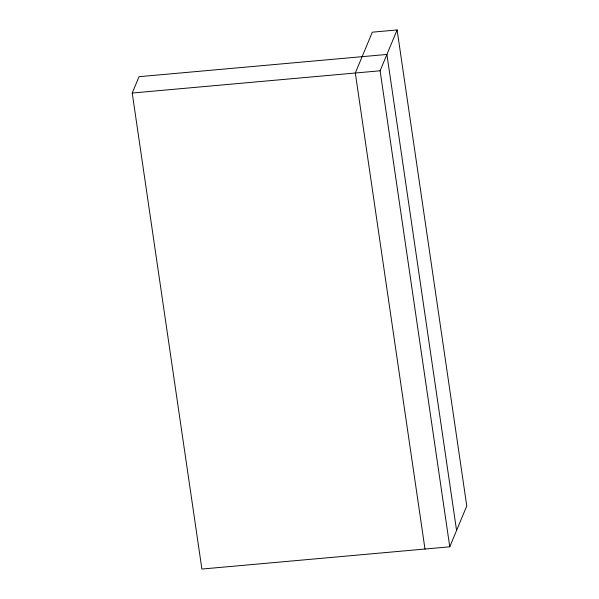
<?xml version="1.0" encoding="UTF-8"?>
<svg xmlns="http://www.w3.org/2000/svg" width="599" height="599" viewBox="0 0 599 599"><rect width="100%" height="100%" fill="white"/><g stroke="black" fill="none" stroke-linecap="round" stroke-linejoin="round"><path stroke-width="0.9" d="M424.983 549.028L355.319 73.011L372.316 32.174L397.107 29.95L466.771 505.968L449.774 546.805L201.893 569.05L132.229 93.032L139.028 76.694L386.909 54.449L456.573 530.467M449.774 546.805L380.11 70.787L397.107 29.95M132.229 93.032L380.11 70.787"/></g></svg>
